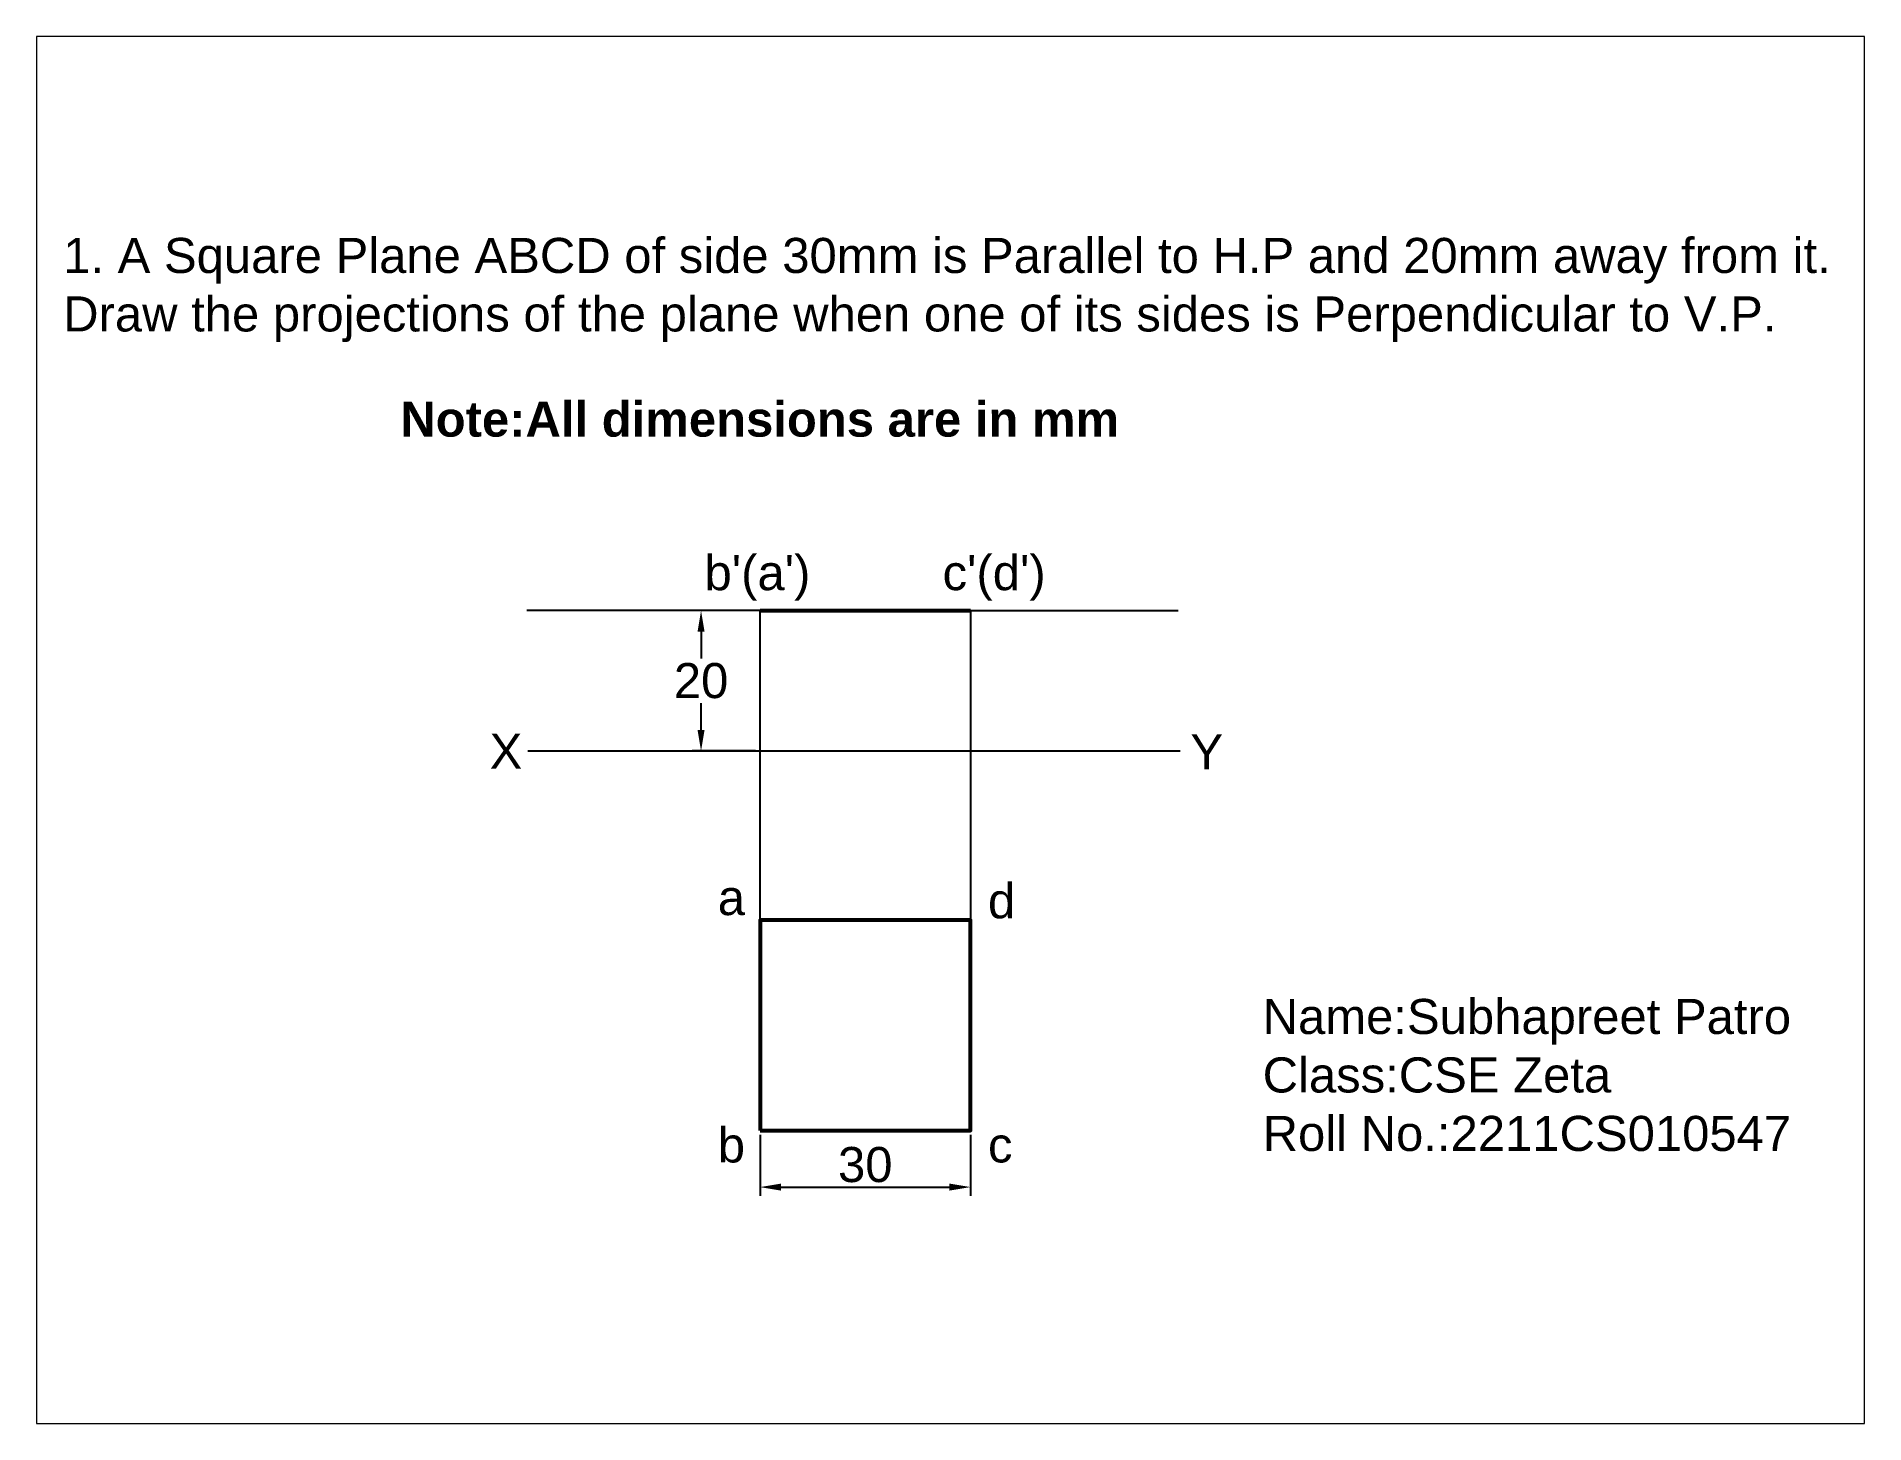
# Paper-space layout 'Layout1' of a CAD drawing. Header units: millimetres. Extents: x 26 to 231, y 20 to 176.
# The model-space entities are those that its viewports show. They can reach past a viewport. Long polylines and large blocks are cut down to what shows.
import ezdxf

# ---------------------------------------------------------------- set-up
doc = ezdxf.new("R2010")
doc.units = ezdxf.units.MM
doc.header["$PDMODE"] = 35
doc.header["$PDSIZE"] = 5
doc.styles.get("Standard").update_dxf_attribs({"font": 'arial.ttf'})
doc.dimstyles.new('ISO-25', dxfattribs={"dimtxt": 5, "dimasz": 3, "dimexe": 1.25, "dimexo": 0.625, "dimtad": 1, "dimtih": 1, "dimtoh": 1, "dimdec": 0, "dimtxsty": 'Standard', "dimcen": 2.5, "dimadec": 0, "dimazin": 0, "dimtfac": 1, "dimtdec": 0, "dimtmove": 0, "dimatfit": 3, "dimfxl": 1, "dimarcsym": 0})

# ---------------------------------------------------------------- blocks, each defined once
blk = doc.blocks.new('*D1')
at = {"color": 0, "lineweight": -2, "transparency": 16777216}
for p, q in [((117.88, 183.18), (108.85, 183.18)), ((110.1, 180.18), (110.1, 176.35)), ((110.1, 166.18), (110.1, 170)), ((117.88, 163.18), (108.85, 163.18))]:
    blk.add_line(p, q, dxfattribs=at)
at = {"color": 0, "transparency": 16777216}
for points in [[(109.6, 180.18), (110.6, 180.18), (110.1, 183.18)], [(109.6, 166.18), (110.6, 166.18), (110.1, 163.18)]]:
    blk.add_solid(points, dxfattribs=at)
at = {"layer": 'Defpoints', "color": 0, "transparency": 16777216}
for p in [(118.5, 183.18), (110.1, 163.18), (118.5, 163.18)]:
    blk.add_point(p, dxfattribs=at)
at = {"color": 0, "transparency": 16777216, "insert": (110.1, 173.18), "char_height": 5, "attachment_point": 5}
blk.add_mtext('20', dxfattribs=at)
blk = doc.blocks.new('*D2')
at = {"color": 0, "lineweight": -2, "transparency": 16777216}
for p, q in [((118.5, 108.45), (118.5, 99.77)), ((148.5, 108.45), (148.5, 99.77)), ((121.5, 101.02), (145.5, 101.02))]:
    blk.add_line(p, q, dxfattribs=at)
at = {"color": 0, "transparency": 16777216}
for points in [[(121.5, 101.52), (121.5, 100.52), (118.5, 101.02)], [(145.5, 101.52), (145.5, 100.52), (148.5, 101.02)]]:
    blk.add_solid(points, dxfattribs=at)
at = {"layer": 'Defpoints', "color": 0, "transparency": 16777216}
for p in [(118.5, 109.07), (148.5, 109.07), (148.5, 101.02)]:
    blk.add_point(p, dxfattribs=at)
at = {"color": 0, "transparency": 16777216, "insert": (133.5, 104.2), "char_height": 5, "attachment_point": 5}
blk.add_mtext('30', dxfattribs=at)

msp = doc.modelspace()

# ---------------------------------------------------------------- linework, layer by layer
for p, q in [((118.5, 183.18), (85.28, 183.18)), ((118.5, 163.18), (118.5, 183.18)), ((148.5, 183.18), (148.5, 139.07)), ((148.5, 183.18), (178.12, 183.18)), ((85.43, 163.18), (178.4, 163.18)), ((118.5, 139.07), (118.5, 163.18))]:
    msp.add_line(p, q)
at = {"lineweight": 53}
msp.add_line((118.5, 183.18), (148.5, 183.18), dxfattribs=at)
msp.add_lwpolyline([(118.5, 109.07), (148.5, 109.07), (148.5, 139.07), (118.5, 139.07)], close=True, dxfattribs=at)

# ---------------------------------------------------------------- texts
at = {"char_height": 5, "attachment_point": 1}
for s, width, insert in [('1. A Square Plane ABCD of side 30mm is Parallel to H.P and 20mm away from it. \\PDraw the projections of the plane when one of its sides is Perpendicular to V.P.', 251.6941, (19.18, 236.31)), ('{\\fArial|b1|i0|c0|p34;Note:All dimensions are in mm}', 127.5297, (67.23, 212.98)), ("\\pxt0;b'(a')", 41.024, (110.59, 191.1)), ("\\pxt0;c'(d')", 41.024, (144.52, 191.1)), ('X', 4.5828, (79.96, 165.64)), ('Y', 9.776, (179.85, 165.55)), ('\\pxt0;a', 41.024, (112.48, 144.79)), ('\\pxt0;d', 41.024, (150.99, 144.33)), ('Name:Subhapreet Patro\\PClass:CSE Zeta\\PRoll No.:2211CS010547', 93.3731, (190.14, 127.84)), ('\\pxt0;b', 41.024, (112.48, 109.53)), ('\\pxt0;c', 41.024, (150.99, 109.53))]:
    msp.add_mtext_dynamic_manual_height_columns(s, width=width, gutter_width=25, heights=[0], dxfattribs=dict(at, insert=insert))

# ---------------------------------------------------------------- dimensions: what is measured, and where the dimension line sits
for p1, p2, distance, picture, middle in [((118.5, 183.18), (118.5, 163.18), -8.4, '*D1', (110.1, 173.18)), ((118.5, 109.07), (148.5, 109.07), -8.05, '*D2', (133.5, 104.2))]:
    dim = msp.add_aligned_dim(p1=p1, p2=p2, distance=distance, dimstyle='ISO-25')
    dim.commit()
    dim.dimension.update_dxf_attribs({"geometry": picture, "text_midpoint": middle})

psp = doc.layouts.get("Layout1")

# ---------------------------------------------------------------- viewports
at = {"layer": '0'}
psp.add_viewport(center=(128.5, 97.5), size=(205.6, 156), view_center_point=(145.65, 166.17), view_height=197.6776, dxfattribs=at)

doc.saveas('drawing.dxf')
